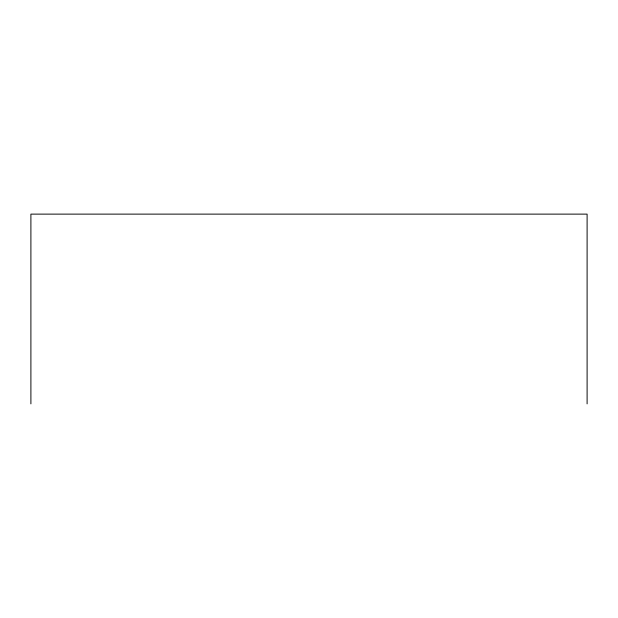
<?xml version="1.0" encoding="UTF-8"?>
<svg xmlns="http://www.w3.org/2000/svg" width="618" height="618" viewBox="0 0 618 618"><rect width="100%" height="100%" fill="white"/><g stroke="black" fill="none" stroke-linecap="round" stroke-linejoin="round"><path stroke-width="0.93" d="M587.1 403.878L587.1 214.122L30.9 214.122L30.9 403.878"/></g></svg>
